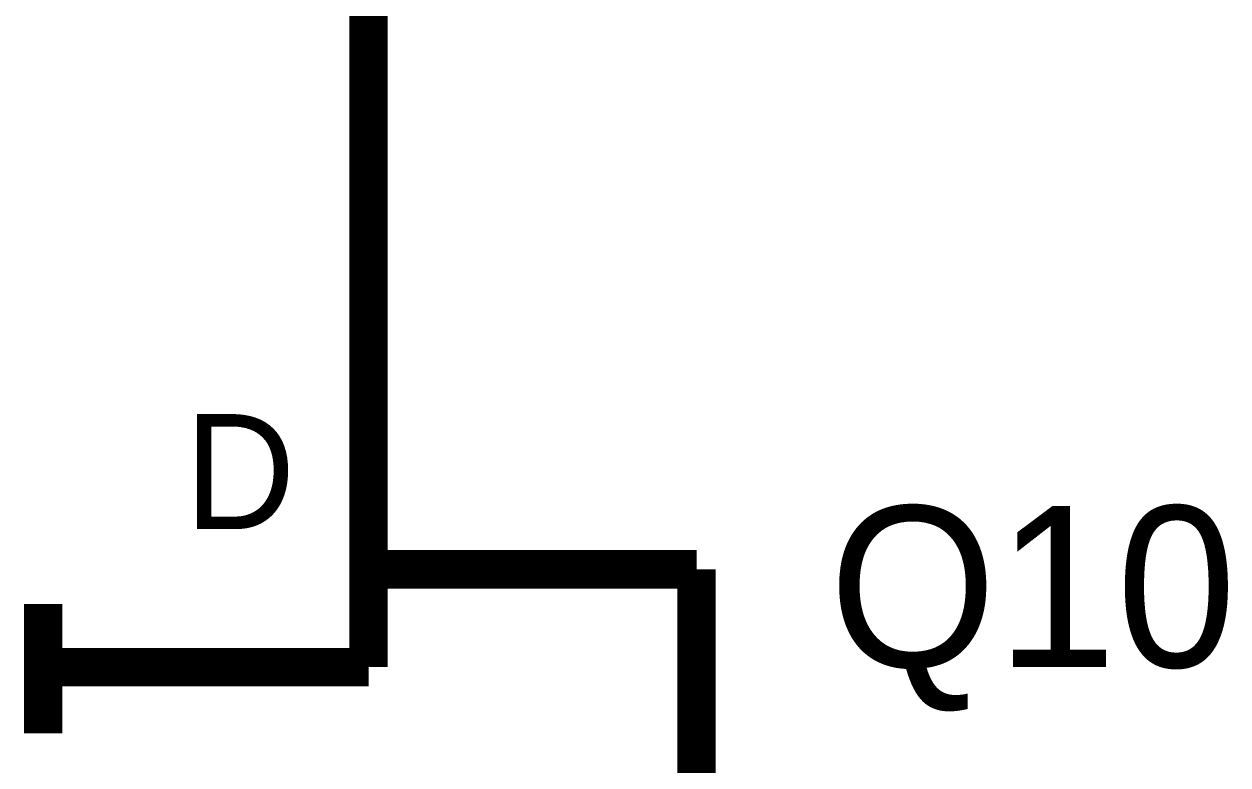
# Model space of a CAD drawing. Header units: inches. Extents: x 0 to 22.3, y 0 to 15.7.
# Drawn here: x 18.5942 to 18.964, y 13.7393 to 13.967 of the extents above; entities that cross this region are included whole.
import ezdxf

# ---------------------------------------------------------------- set-up
doc = ezdxf.new("R2010")
doc.units = ezdxf.units.IN
doc.header["$MEASUREMENT"] = 0
doc.layers.add('Sheet', color=255, linetype='Continuous')

msp = doc.modelspace()

# ---------------------------------------------------------------- linework, layer by layer
at = {"layer": 'Sheet'}
for points in [[(18.70003, 14.09906, 0.0118, 0.0118, 0), (18.70003, 13.99917, 0.0118, 0.0118, 0), (18.70003, 13.89927, 0.0118, 0.0118, 0)], [(18.70003, 13.79938, 0.0118, 0.0118, 0), (18.70003, 13.89927, 0.0118, 0.0118, 0)], [(18.70003, 13.76932, 0.0118, 0.0118, 0), (18.70003, 13.79938, 0.0118, 0.0118, 0)], [(18.70003, 13.79938, 0.0118, 0.0118, 0), (18.80082, 13.79938, 0.0118, 0.0118, 0)], [(18.80082, 13.79938, 0.0118, 0.0118, 0), (18.80082, 13.71894, 0.0118, 0.0118, 0)], [(18.60013, 13.78877, 0.0118, 0.0118, 0), (18.60013, 13.74899, 0.0118, 0.0118, 0)], [(18.70003, 13.76932, 0.0118, 0.0118, 0), (18.60013, 13.76932, 0.0118, 0.0118, 0)]]:
    msp.add_lwpolyline(points, format="xyseb", dxfattribs=at)

# ---------------------------------------------------------------- texts
for s, height, p in [('D', 0.03536, (18.64345, 13.81176)), ('Q10', 0.049505, (18.84148, 13.76932))]:
    msp.add_text(s, height=height, dxfattribs=at).set_placement(p)

doc.saveas('drawing.dxf')
